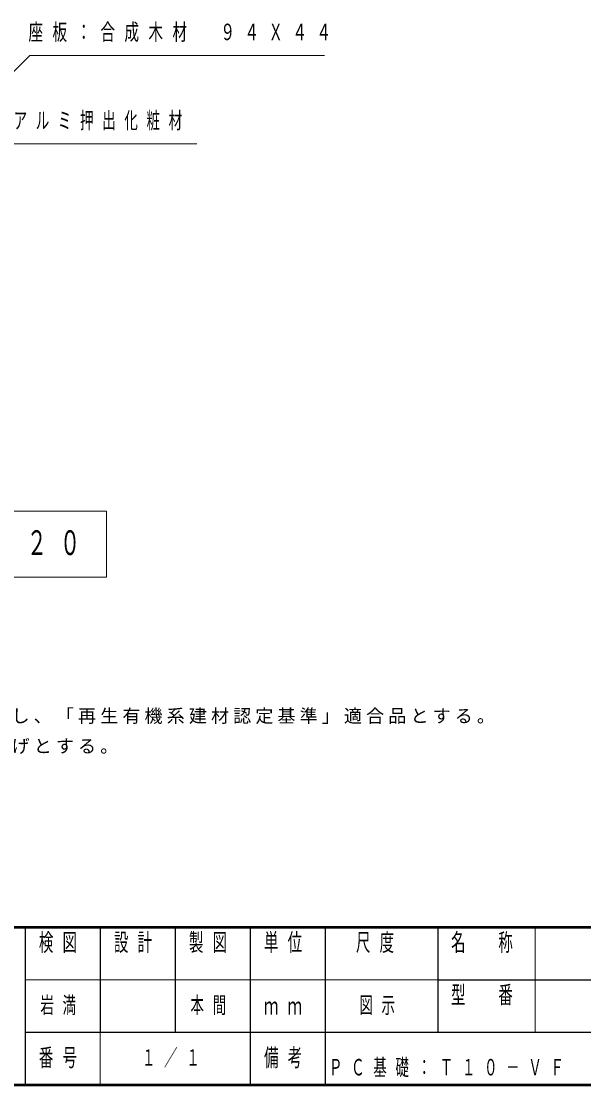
# Model space of a CAD drawing. Units: millimetres on the paper, scale 1:20. Extents: x -365 to 2, y 0 to 257.
# Drawn here: x -238 to -163.1, y 0 to 141.8 of the extents above; entities that cross this region are included whole.
import ezdxf

# ---------------------------------------------------------------- set-up
doc = ezdxf.new("R2010")
doc.units = ezdxf.units.MM
doc.layers.add('LY_1', color=7, linetype='Continuous', lineweight=25)
doc.layers.add('LY_3', color=7, linetype='Continuous', lineweight=13)
doc.styles.add('ＭＳ ゴシック', font='')
doc.styles.get('ＭＳ ゴシック').set_extended_font_data('MS Gothic')

msp = doc.modelspace()

# ---------------------------------------------------------------- linework, layer by layer
at = {"layer": 'LY_1', "lineweight": 13}
for p, q in [((-226.663, 76.467), (-274.463, 76.467)), ((-226.663, 67.667), (-226.663, 76.467)), ((-274.463, 67.667), (-226.663, 67.667))]:
    msp.add_line(p, q, dxfattribs=at)
for points in [[(-242.751, 131.318), (-236.864, 137.205), (-197.595, 137.205)], [(-249.617, 114.814), (-239.01, 125.421), (-214.602, 125.421)]]:
    msp.add_lwpolyline(points, dxfattribs=at)
at = {"layer": 'LY_3', "lineweight": 50}
for p, q in [((-365, 21), (0, 21)), ((-365, 0), (0, 0))]:
    msp.add_line(p, q, dxfattribs=at)
at = {"layer": 'LY_3', "color": 211, "lineweight": 25}
for p, q in [((-237.5, 21), (-237.5, 0)), ((-227.5, 21), (-227.5, 7)), ((-217.5, 21), (-217.5, 7)), ((-207.5, 21), (-207.5, 0)), ((-197.5, 21), (-197.5, 7)), ((-182.5, 21), (-182.5, 7)), ((-182.5, 14), (-70, 14)), ((-237.5, 7), (0, 7))]:
    msp.add_line(p, q, dxfattribs=at)
at = {"layer": 'LY_3'}
for p, q in [((-169.5, 21), (-169.5, 7)), ((-237.5, 14), (-182.5, 14)), ((-227.5, 7), (-227.5, 0))]:
    msp.add_line(p, q, dxfattribs=at)
at = {"layer": 'LY_3', "lineweight": 25}
msp.add_line((-197.5, 7), (-197.5, 0), dxfattribs=at)

# ---------------------------------------------------------------- texts
at = {"layer": 'LY_1', "style": 'ＭＳ ゴシック'}
for s, insert, char_height, attachment_point in [('\\T1.64;\\W0.65;座板：合成木材\u3000９４Ｘ４４', (-237.04, 140.205), 2.199, 4), ('\\T1.64;\\W0.6;アルミ押出化粧材', (-239.019, 128.421), 2.199, 4), ('\\T1.64;\\W0.6;正面図\u3000Ｓ＝１／２０', (-250.563, 72.067), 3.299, 5), ('\\T1.23;合成木材は、木粉入り再生プラスチック（ポリプロピレン系，色：サンディーブラウン）とし、「再生有機系建材認定基準」適合品とする。', (-360.354, 48.03), 1.76, 7), ('\\T1.23;座フレームは、電気亜鉛メッキ処理の上、ポリエステル樹脂粉体塗装（ダークグレー）仕上げとする。', (-360.354, 44.03), 1.76, 7), ('\\T1.64;\\W0.6;岩満', (-232.5, 10.5), 2.199, 5), ('\\T1.64;\\W0.6;本間', (-212.5, 10.5), 2.199, 5), ('\\T1.64;\\W0.6;図示', (-190, 10.5), 2.199, 5), ('\\T1.64;\\W0.6;１／１', (-217.5, 3.5), 2.199, 5), ('\\T1.64;\\W0.6;ＰＣ基礎：Ｔ１０－ＶＦ', (-197, 1), 2.199, 7)]:
    msp.add_mtext(s, dxfattribs=dict(at, insert=insert, char_height=char_height, attachment_point=attachment_point))
at = {"layer": 'LY_3', "color": 4, "char_height": 2.346, "style": 'ＭＳ ゴシック'}
for s, insert, attachment_point in [('\\T1.64;\\W0.6;検図', (-232.5, 20.167), 2), ('\\T1.64;\\W0.6;設計', (-222.5, 20.167), 2), ('\\T1.64;\\W0.6;製図', (-212.5, 20.167), 2), ('\\T1.64;\\W0.6;単位', (-202.5, 20.167), 2), ('\\T1.64;\\W0.6;尺度', (-190.25, 20.167), 2), ('\\T1.64;\\W0.6;名\u3000称', (-176, 20.167), 2), ('\\T1.64;\\W0.6;型\u3000番', (-176, 13.167), 2), ('\\T1.64;\\W0.6;ｍｍ', (-202.5, 10.5), 5), ('\\T1.64;\\W0.6;番号', (-232.5, 3.5), 5), ('\\T1.64;\\W0.6;備考', (-202.5, 3.5), 5)]:
    msp.add_mtext(s, dxfattribs=dict(at, insert=insert, attachment_point=attachment_point))

doc.saveas('drawing.dxf')
